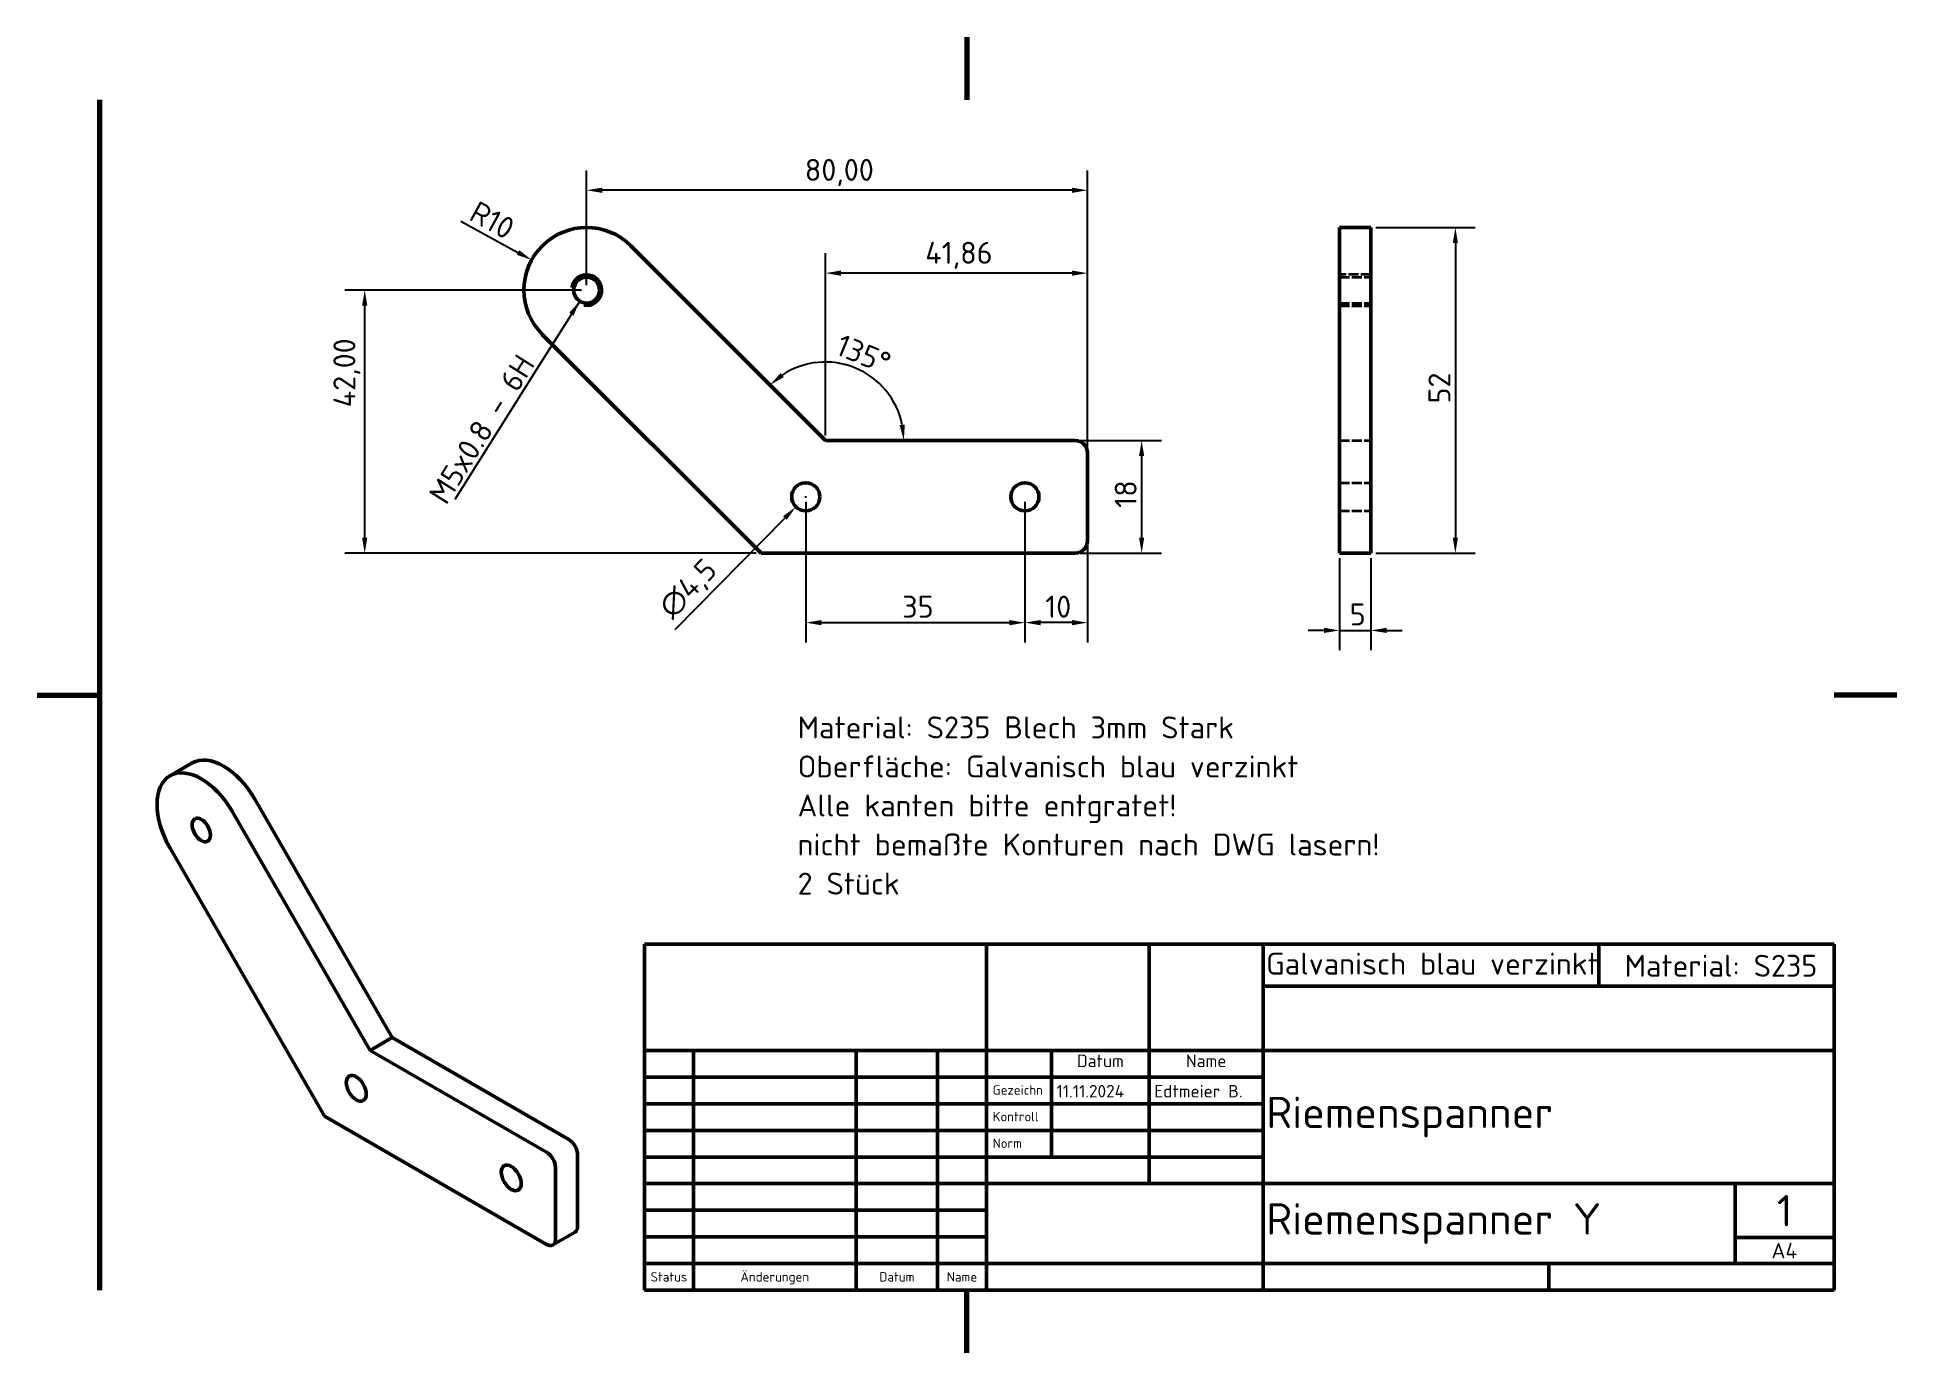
# Model space of a CAD drawing. Header units: millimetres. Extents: x 0 to 297, y 0 to 210.
import ezdxf
from ezdxf.enums import TextEntityAlignment as Align

# ---------------------------------------------------------------- set-up
doc = ezdxf.new("R2010")
doc.units = ezdxf.units.MM
doc.linetypes.add('DASHED', pattern=[0.2067, 0.1654, -0.0413])
for name, color, linetype, lineweight in [('Bemaßung (ISO)', 7, 'Continuous', 25), ('Rahmen (ISO)', 7, 'Continuous', 70), ('Sichtbar (ISO)', 7, 'Continuous', 50), ('Sichtbar schmal (ISO)', 7, 'Continuous', 35), ('Symbol (ISO)', 7, 'Continuous', 25), ('Titel (ISO)', 7, 'Continuous', 50), ('Verdeckt (ISO)', 7, 'DASHED', 35)]:
    doc.layers.add(name, color=color, linetype=linetype, lineweight=lineweight)
doc.styles.add('Notiztext (DIN)', font='isocpeur.ttf')
doc.styles.add('Textstil11', font='isocpeur.ttf')
doc.styles.add('Textstil13', font='isocpeur.ttf')
doc.styles.add('Textstil14', font='isocpeur.ttf')
doc.styles.add('Textstil19', font='isocpeur.ttf')
doc.dimstyles.new('Standard (DIN)', dxfattribs={"dimtxt": 3.5, "dimasz": 2.5, "dimexe": 3.175, "dimexo": 0.8, "dimgap": 0.8, "dimtad": 1, "dimrnd": 1e-08, "dimzin": 0, "dimtxsty": 'Notiztext (DIN)', "dimcen": 0.09, "dimdle": 10, "dimclrd": 256, "dimclre": 256, "dimclrt": 256, "dimadec": 0, "dimazin": 0, "dimtfac": 1, "dimtmove": 0, "dimatfit": 3, "dimfxl": 0, "dimtolj": 1, "dimtzin": 0, "dimlwd": -1, "dimlwe": -1, "dimarcsym": 0})
doc.dimstyles.new('Standard (DIN)$7', dxfattribs={"dimtxt": 3.5, "dimasz": 2.5, "dimexe": 3.175, "dimexo": 0.8, "dimgap": 0.8, "dimtad": 1, "dimrnd": 1e-08, "dimzin": 0, "dimtxsty": 'Notiztext (DIN)', "dimcen": 0.09, "dimdle": 10, "dimclrd": 256, "dimclre": 256, "dimclrt": 256, "dimadec": 0, "dimazin": 0, "dimtfac": 1, "dimtmove": 0, "dimatfit": 3, "dimfxl": 0, "dimtolj": 1, "dimtzin": 0, "dimlwd": -1, "dimlwe": -1, "dimarcsym": 0})

# ---------------------------------------------------------------- blocks, each defined once
blk = doc.blocks.new('Ränder Vorgaberahmen')
at = {"layer": 'Rahmen (ISO)', "flags": 128}
for points in [[(148.5, 210), (148.5, 200)], [(10, 10), (10, 200)], [(0, 105), (10, 105)], [(297, 105), (287, 105)], [(148.5, 0), (148.5, 10)]]:
    blk.add_lwpolyline(points, dxfattribs=at)
blk = doc.blocks.new('Schriftfelder DIN')
at = {"layer": 'Titel (ISO)'}
for p, q in [((288.4, 155.08), (98.4, 155.08)), ((98.4, 155.08), (98.4, 99.83)), ((153, 99.83), (153, 155.08)), ((179, 138.08), (179, 155.08)), ((197.2, 99.83), (197.2, 155.08)), ((250.8, 148.33), (250.8, 155.08)), ((288.4, 99.83), (288.4, 155.08)), ((197.2, 148.33), (288.4, 148.33)), ((98.4, 138.08), (288.4, 138.08)), ((106.2, 99.83), (106.2, 138.08)), ((132.2, 99.83), (132.2, 138.08)), ((145.2, 99.83), (145.2, 138.08)), ((163.4, 121.08), (163.4, 138.08)), ((179, 116.83), (179, 138.08)), ((98.4, 133.83), (153, 133.83)), ((153, 133.83), (197.2, 133.83)), ((98.4, 129.58), (153, 129.58)), ((153, 129.58), (197.2, 129.58)), ((98.4, 125.33), (153, 125.33)), ((153, 125.33), (197.2, 125.33)), ((98.4, 121.08), (153, 121.08)), ((153, 121.08), (197.2, 121.08)), ((98.4, 116.83), (153, 116.83)), ((153, 116.83), (288.4, 116.83)), ((272.6, 104.08), (272.6, 116.83)), ((98.4, 112.58), (153, 112.58)), ((153, 108.33), (98.4, 108.33)), ((272.6, 108.22), (288.4, 108.22)), ((98.4, 104.08), (153, 104.08)), ((153, 104.08), (197.2, 104.08)), ((197.2, 104.08), (288.4, 104.08)), ((242.8, 99.83), (242.8, 104.08)), ((98.4, 99.83), (288.4, 99.83))]:
    blk.add_line(p, q, dxfattribs=at)
at = {"layer": 'Titel (ISO)', "style": 'Textstil14'}
for s, p in [('Datum', (171.2, 134.83)), ('Name', (188.1, 134.83))]:
    blk.add_text(s, height=2, dxfattribs=at).set_placement(p, align=Align.BOTTOM_CENTER)
at = {"layer": 'Titel (ISO)', "style": 'Textstil13'}
for s, p in [('Gezeichn', (154, 130.58)), ('Kontroll', (154, 126.33)), ('Norm', (154, 122.08))]:
    blk.add_text(s, height=1.5, dxfattribs=at).set_placement(p, align=Align.BOTTOM_LEFT)
for s, p in [('Status', (102.3, 101.95)), ('Änderungen', (119.2, 101.95)), ('Datum', (138.7, 101.95)), ('Name', (149.1, 101.95))]:
    blk.add_text(s, height=1.5, dxfattribs=at).set_placement(p, align=Align.MIDDLE_CENTER)
at = {"layer": 'Titel (ISO)'}
for tag, p, height, style in [('ERSTELLUNGSDATUM_001', (164.2, 130.58), 2, 'Textstil14'), ('AUTOR_001', (179.8, 130.58), 2, 'Textstil14'), ('TITEL_001', (197.7, 125.7), 5, 'Textstil11'), ('BAUTEILNUMMER_001', (197.7, 108.7), 5, 'Textstil11'), ('Blattnummer_001', (279.25, 110.02), 5, 'Textstil11'), ('Blattgröße_001', (278.38, 104.9), 2.49, 'Textstil19')]:
    blk.add_attdef(tag, p, '', height=height, dxfattribs=dict(at, style=style))
at = {"layer": 'Titel (ISO)', "style": 'Textstil14'}
for tag, p in [('KONTROLLDATUM', (164.4, 126.33)), ('KONTROLLIERT_VON', (180, 126.33)), ('GENEHM.DAT._KONSTR.', (164.4, 122.08)), ('KONSTR._GEN._VON', (180, 122.08))]:
    blk.add_attdef(tag, text='', height=2, dxfattribs=at).set_placement(p, align=Align.BOTTOM_LEFT)
blk = doc.blocks.new('*D5')
at = {"layer": 'Bemaßung (ISO)'}
for p, q in [((213.8, 179.63), (229.67, 179.63)), ((226.5, 177.13), (226.5, 130.13)), ((213.8, 127.63), (229.67, 127.63))]:
    blk.add_line(p, q, dxfattribs=at)
for points in [[(226.08, 177.13), (226.91, 177.13), (226.5, 179.63)], [(226.08, 130.13), (226.91, 130.13), (226.5, 127.63)]]:
    blk.add_solid(points, dxfattribs=at)
at = {"layer": 'Defpoints', "color": 0}
for p in [(213, 179.63), (213, 127.63), (226.5, 127.63)]:
    blk.add_point(p, dxfattribs=at)
at = {"layer": 'Bemaßung (ISO)', "insert": (222.2, 151.53), "char_height": 3.5, "attachment_point": 1, "rotation": 90, "style": 'Notiztext (DIN)'}
blk.add_mtext('\\A1;52', dxfattribs=at)
blk = doc.blocks.new('*D6')
at = {"layer": 'Bemaßung (ISO)'}
for p, q in [((208, 126.83), (208, 112.14)), ((213, 126.83), (213, 112.14)), ((205.5, 115.31), (203, 115.31)), ((208, 115.31), (213, 115.31)), ((215.5, 115.31), (218, 115.31))]:
    blk.add_line(p, q, dxfattribs=at)
for points in [[(205.5, 115.73), (205.5, 114.9), (208, 115.31)], [(215.5, 115.73), (215.5, 114.9), (213, 115.31)]]:
    blk.add_solid(points, dxfattribs=at)
at = {"layer": 'Defpoints', "color": 0}
for p in [(208, 127.63), (213, 127.63), (213, 115.31)]:
    blk.add_point(p, dxfattribs=at)
at = {"layer": 'Bemaßung (ISO)', "insert": (209.62, 119.61), "char_height": 3.5, "attachment_point": 1, "style": 'Notiztext (DIN)'}
blk.add_mtext('\\A1;5', dxfattribs=at)
blk = doc.blocks.new('*D7')
at = {"layer": 'Bemaßung (ISO)'}
for p, q in [((157.75, 135.83), (157.75, 113.37)), ((167.75, 128.83), (167.75, 113.37)), ((165.25, 116.55), (160.25, 116.55))]:
    blk.add_line(p, q, dxfattribs=at)
for points in [[(160.25, 116.97), (160.25, 116.13), (157.75, 116.55)], [(165.25, 116.97), (165.25, 116.13), (167.75, 116.55)]]:
    blk.add_solid(points, dxfattribs=at)
at = {"layer": 'Defpoints', "color": 0}
for p in [(157.75, 136.63), (167.75, 129.63), (157.75, 116.55)]:
    blk.add_point(p, dxfattribs=at)
at = {"layer": 'Bemaßung (ISO)', "insert": (161, 120.85), "char_height": 3.5, "attachment_point": 1, "style": 'Notiztext (DIN)'}
blk.add_mtext('\\A1;10', dxfattribs=at)
blk = doc.blocks.new('*D8')
at = {"layer": 'Bemaßung (ISO)'}
for p, q in [((122.75, 135.83), (122.75, 113.37)), ((157.75, 135.83), (157.75, 113.37)), ((125.25, 116.55), (155.25, 116.55))]:
    blk.add_line(p, q, dxfattribs=at)
for points in [[(125.25, 116.97), (125.25, 116.13), (122.75, 116.55)], [(155.25, 116.97), (155.25, 116.13), (157.75, 116.55)]]:
    blk.add_solid(points, dxfattribs=at)
at = {"layer": 'Defpoints', "color": 0}
for p in [(122.75, 136.63), (157.75, 136.63), (157.75, 116.55)]:
    blk.add_point(p, dxfattribs=at)
at = {"layer": 'Bemaßung (ISO)', "insert": (138.15, 120.85), "char_height": 3.5, "attachment_point": 1, "style": 'Notiztext (DIN)'}
blk.add_mtext('\\A1;35', dxfattribs=at)
blk = doc.blocks.new('*D9')
at = {"layer": 'Bemaßung (ISO)'}
for p, q in [((166.55, 145.63), (179.57, 145.63)), ((176.39, 143.13), (176.39, 130.13)), ((166.55, 127.63), (179.57, 127.63))]:
    blk.add_line(p, q, dxfattribs=at)
for points in [[(175.98, 143.13), (176.81, 143.13), (176.39, 145.63)], [(175.98, 130.13), (176.81, 130.13), (176.39, 127.63)]]:
    blk.add_solid(points, dxfattribs=at)
at = {"layer": 'Defpoints', "color": 0}
for p in [(165.75, 145.63), (165.75, 127.63), (176.39, 127.63)]:
    blk.add_point(p, dxfattribs=at)
at = {"layer": 'Bemaßung (ISO)', "insert": (172.09, 134.88), "char_height": 3.5, "attachment_point": 1, "rotation": 90, "style": 'Notiztext (DIN)'}
blk.add_mtext('\\A1;18', dxfattribs=at)
blk = doc.blocks.new('*D10')
at = {"layer": 'Bemaßung (ISO)'}
for p, q in [((122.66, 136.63), (122.84, 136.63)), ((122.75, 136.54), (122.75, 136.72)), ((101.87, 115.44), (119.41, 133.25))]:
    blk.add_line(p, q, dxfattribs=at)
blk.add_solid([(119.12, 133.54), (119.71, 132.96), (121.17, 135.03)], dxfattribs=at)
at = {"layer": 'Defpoints', "color": 0}
for p in [(124.33, 138.23), (121.17, 135.03)]:
    blk.add_point(p, dxfattribs=at)
at = {"layer": 'Bemaßung (ISO)', "insert": (98.87, 119.52), "char_height": 3.5, "attachment_point": 1, "rotation": 45.4327, "style": 'Notiztext (DIN)'}
blk.add_mtext('\\A1;∅4,5', dxfattribs=at)
blk = doc.blocks.new('*D11')
at = {"layer": 'Bemaßung (ISO)'}
for p, q in [((86.95, 169.63), (49.13, 169.63)), ((52.31, 130.13), (52.31, 167.13)), ((114.81, 127.63), (49.13, 127.63))]:
    blk.add_line(p, q, dxfattribs=at)
for points in [[(51.89, 167.13), (52.73, 167.13), (52.31, 169.63)], [(51.89, 130.13), (52.73, 130.13), (52.31, 127.63)]]:
    blk.add_solid(points, dxfattribs=at)
at = {"layer": 'Defpoints', "color": 0}
for p in [(52.31, 169.63), (87.75, 169.63), (115.61, 127.63)]:
    blk.add_point(p, dxfattribs=at)
at = {"layer": 'Bemaßung (ISO)', "insert": (47.31, 150.92), "char_height": 3.5, "attachment_point": 1, "rotation": 90, "style": 'Notiztext (DIN)'}
blk.add_mtext('\\A1;42,00', dxfattribs=at)
blk = doc.blocks.new('*D12')
at = {"layer": 'Bemaßung (ISO)'}
for p, q in [((87.75, 170.43), (87.75, 188.74)), ((167.75, 144.43), (167.75, 188.74)), ((165.25, 185.57), (90.25, 185.57))]:
    blk.add_line(p, q, dxfattribs=at)
for points in [[(90.25, 185.99), (90.25, 185.15), (87.75, 185.57)], [(165.25, 185.99), (165.25, 185.15), (167.75, 185.57)]]:
    blk.add_solid(points, dxfattribs=at)
at = {"layer": 'Defpoints', "color": 0}
for p in [(87.75, 185.57), (87.75, 169.63), (167.75, 143.63)]:
    blk.add_point(p, dxfattribs=at)
at = {"layer": 'Bemaßung (ISO)', "insert": (122.59, 190.57), "char_height": 3.5, "attachment_point": 1, "style": 'Notiztext (DIN)'}
blk.add_mtext('\\A1;80,00', dxfattribs=at)
blk = doc.blocks.new('*D13')
at = {"layer": 'Bemaßung (ISO)'}
blk.add_line((67.66, 180.64), (76.79, 175.64), dxfattribs=at)
blk.add_solid([(76.99, 176), (76.59, 175.27), (78.98, 174.44)], dxfattribs=at)
at = {"layer": 'Defpoints', "color": 0}
for p in [(78.98, 174.44), (87.75, 169.63)]:
    blk.add_point(p, dxfattribs=at)
at = {"layer": 'Bemaßung (ISO)', "insert": (70.43, 184.02), "char_height": 3.5, "attachment_point": 1, "rotation": 331.2795, "style": 'Notiztext (DIN)'}
blk.add_mtext('\\A1;R10', dxfattribs=at)
blk = doc.blocks.new('*D14')
at = {"layer": 'Bemaßung (ISO)'}
blk.add_arc((125.89, 145.63), 12.52, 11.462, 123.538, dxfattribs=at)
for points in [[(119.24, 155.74), (118.71, 156.39), (117.04, 154.48)], [(138.57, 148.16), (137.74, 148.08), (138.41, 145.63)]]:
    blk.add_solid(points, dxfattribs=at)
at = {"layer": 'Defpoints', "color": 0}
for p in [(134.74, 154.48), (125.32, 146.2), (125.89, 145.63), (165.75, 145.63)]:
    blk.add_point(p, dxfattribs=at)
at = {"layer": 'Bemaßung (ISO)', "insert": (128.61, 162.71), "char_height": 3.5, "attachment_point": 1, "rotation": 337.5, "style": 'Notiztext (DIN)'}
blk.add_mtext('\\A1;135°', dxfattribs=at)
blk = doc.blocks.new('*D15')
at = {"layer": 'Bemaßung (ISO)'}
for p, q in [((125.89, 146.43), (125.89, 175.51)), ((167.75, 144.43), (167.75, 175.51)), ((165.25, 172.34), (128.39, 172.34))]:
    blk.add_line(p, q, dxfattribs=at)
for points in [[(128.39, 172.76), (128.39, 171.92), (125.89, 172.34)], [(165.25, 172.76), (165.25, 171.92), (167.75, 172.34)]]:
    blk.add_solid(points, dxfattribs=at)
at = {"layer": 'Defpoints', "color": 0}
for p in [(125.89, 172.34), (125.89, 145.63), (167.75, 143.63)]:
    blk.add_point(p, dxfattribs=at)
at = {"layer": 'Bemaßung (ISO)', "insert": (141.83, 177.34), "char_height": 3.5, "attachment_point": 1, "style": 'Notiztext (DIN)'}
blk.add_mtext('\\A1;41,86', dxfattribs=at)

msp = doc.modelspace()

# ---------------------------------------------------------------- linework, layer by layer
at = {"layer": 'Sichtbar (ISO)'}
for p, q in [((207.996, 162.56), (207.996, 179.632)), ((207.996, 179.632), (212.996, 179.632)), ((212.996, 162.56), (212.996, 179.632)), ((125.89, 145.632), (94.819, 176.703)), ((80.676, 162.56), (115.605, 127.632)), ((207.996, 162.56), (207.996, 127.632)), ((212.996, 162.56), (212.996, 127.632)), ((165.748, 145.632), (125.89, 145.632)), ((167.748, 129.632), (167.748, 143.632)), ((115.605, 127.632), (165.748, 127.632)), ((207.996, 127.632), (212.996, 127.632)), ((24.748, 94.148), (21.212, 92.107)), ((53.183, 48.279), (31.212, 86.333)), ((56.718, 50.32), (34.748, 88.374)), ((21.212, 80.56), (45.911, 37.781)), ((56.718, 50.32), (53.183, 48.279)), ((81.367, 32.007), (53.183, 48.279)), ((84.902, 34.048), (56.718, 50.32)), ((45.911, 37.781), (81.367, 17.31)), ((86.316, 20.168), (86.316, 31.599)), ((82.781, 18.127), (82.781, 29.558)), ((85.902, 19.252), (82.367, 17.211))]:
    msp.add_line(p, q, dxfattribs=at)
for centre, radius in [((87.748, 169.632), 2.067), ((122.748, 136.632), 2.25), ((157.748, 136.632), 2.25)]:
    msp.add_circle(centre, radius, dxfattribs=at)
for centre, radius, start, end in [((87.748, 169.632), 10, 45, 225), ((165.748, 143.632), 2, 0, 90), ((165.748, 129.632), 2, 270, 0)]:
    msp.add_arc(centre, radius, start, end, dxfattribs=at)
for centre, major_axis, start_param, end_param in [((26.212, 83.446), (-5, 8.66), 4.712389, 7.8539816), ((29.748, 85.488), (-5, 8.66), 4.712389, 6.2831853), ((84.902, 32.415), (-1, 1.732), 3.9269908, 5.4977871), ((81.367, 30.374), (1, -1.732), 0.7853982, 2.3561945), ((81.367, 18.943), (1, -1.732), 5.4977871, 7.0685835), ((84.902, 20.984), (1, -1.732), 0, 0.7853982)]:
    msp.add_ellipse(centre, major_axis=major_axis, ratio=0.5773503, start_param=start_param, end_param=end_param, dxfattribs=at)
for centre, major_axis in [((26.212, 83.446), (-1.033, 1.79)), ((50.961, 42.213), (-1.125, 1.949)), ((75.71, 27.925), (-1.125, 1.949))]:
    msp.add_ellipse(centre, major_axis=major_axis, ratio=0.5773503, dxfattribs=at)
at = {"layer": 'Sichtbar schmal (ISO)'}
msp.add_arc((87.748, 169.632), 2.5, 260, 170, dxfattribs=at)
at = {"layer": 'Verdeckt (ISO)', "ltscale": 9.523383}
for p, q in [((212.996, 172.132), (207.996, 172.132)), ((207.996, 171.699), (212.996, 171.699)), ((207.996, 167.565), (212.996, 167.565)), ((207.996, 167.132), (212.996, 167.132)), ((207.996, 145.632), (212.996, 145.632)), ((207.996, 138.882), (212.996, 138.882)), ((207.996, 134.382), (212.996, 134.382))]:
    msp.add_line(p, q, dxfattribs=at)

# ---------------------------------------------------------------- block references
msp.add_blockref('Ränder Vorgaberahmen', (0, 0))
msp.add_blockref('Schriftfelder DIN', (-1.401, -89.828)).add_auto_attribs({'Blattnummer_001': '1', 'Blattgröße_001': 'A4', 'TITEL_001': 'Riemenspanner', 'BAUTEILNUMMER_001': 'Riemenspanner Y', 'ERSTELLUNGSDATUM_001': '11.11.2024', 'AUTOR_001': 'Edtmeier B.'})

# ---------------------------------------------------------------- texts
at = {"layer": 'Symbol (ISO)', "insert": (79.629, 157.847), "char_height": 3.5, "width": 26.14523, "attachment_point": 9, "rotation": 57.77114, "line_spacing_factor": 0.6125, "style": 'Notiztext (DIN)'}
msp.add_mtext('M5x0.8 - 6H', dxfattribs=at)
at = {"layer": 'Symbol (ISO)', "insert": (121.449, 101.575), "char_height": 3.5, "width": 90.96104, "attachment_point": 1, "line_spacing_factor": 1.068348, "style": 'Notiztext (DIN)'}
msp.add_mtext('\\fISOCPEUR|b0|i0;\\H3.5000;Material: S235 Blech 3mm Stark\\P\\fISOCPEUR|b0|i0;\\H3.5000;Oberfläche: Galvanisch blau verzinkt \\P\\fISOCPEUR|b0|i0;\\H3.5000;Alle kanten bitte entgratet!\\P\\fISOCPEUR|b0|i0;\\H3.5000;nicht bemaßte Konturen nach DWG lasern!\\P\\fISOCPEUR|b0|i0;\\H3.5000;2 Stück\\fISOCPEUR|b0|i0;\\H3.5000;\\P', dxfattribs=at)
at = {"layer": 'Symbol (ISO)', "char_height": 3.5, "attachment_point": 1, "style": 'Notiztext (DIN)'}
for s, insert, width in [('\\fISOCPEUR|b0|i0;Galvanisch blau verzinkt', (196.276, 63.859), 52.47078), ('\\fISOCPEUR|b0|i0;Material: S235', (253.516, 63.53), 30.43506)]:
    msp.add_mtext(s, dxfattribs=dict(at, insert=insert, width=width))

# ---------------------------------------------------------------- dimensions: what is measured, and where the dimension line sits
at = {"layer": 'Bemaßung (ISO)'}
for base, p2, picture, middle in [((87.748, 185.569), (87.748, 169.632), '*D12', (127.748, 185.569)), ((125.89, 172.34), (125.89, 145.632), '*D15', (146.819, 172.34))]:
    dim = msp.add_linear_dim(base=base, p1=(167.748, 143.632), p2=p2, dimstyle='Standard (DIN)', override={"dimgap": 0.8, "dimdec": 2, "dimtol": 0, "dimlim": 0, "dimtp": 0, "dimtm": 0, "dimtdec": 2, "dimtofl": 0, "dimatfit": 1}, dxfattribs=at)
    dim.commit()
    dim.dimension.update_dxf_attribs({"geometry": picture, "text_midpoint": middle, "dimtype": 160})
dim = msp.add_radius_dim(center=(87.748, 169.632), mpoint=(78.978, 174.437), dimstyle='Standard (DIN)', override={"dimgap": 0.8, "dimdec": 0, "dimlfac": 1, "dimcen": 0, "dimtol": 0, "dimlim": 0, "dimtp": 0, "dimtm": 0, "dimtdec": 2, "dimtofl": 0}, dxfattribs=at)
dim.commit()
dim.dimension.update_dxf_attribs({"geometry": '*D13', "text_midpoint": (72.354, 180.974)})
for base, p1, p2, angle, override, picture, middle in [((226.496, 127.632), (212.996, 179.632), (212.996, 127.632), 90, {"dimgap": 0.8, "dimdec": 0, "dimtol": 0, "dimlim": 0, "dimtp": 0, "dimtm": 0, "dimtdec": 2, "dimtofl": 0, "dimatfit": 1}, '*D5', (226.496, 153.632)), ((52.309, 169.632), (115.605, 127.632), (87.748, 169.632), 270, {"dimgap": 0.8, "dimdec": 2, "dimtol": 0, "dimlim": 0, "dimtp": 0, "dimtm": 0, "dimtdec": 2, "dimtofl": 0, "dimatfit": 1}, '*D11', (52.309, 156.26)), ((176.393, 127.632), (165.748, 145.632), (165.748, 127.632), 90, {"dimgap": 0.8, "dimdec": 0, "dimtol": 0, "dimlim": 0, "dimtp": 0, "dimtm": 0, "dimtdec": 2, "dimtofl": 0, "dimatfit": 1}, '*D9', (176.393, 136.632)), ((157.748, 116.549), (122.748, 136.632), (157.748, 136.632), 180, {"dimgap": 0.8, "dimdec": 0, "dimtol": 0, "dimlim": 0, "dimtp": 0, "dimtm": 0, "dimtdec": 2, "dimtofl": 0, "dimatfit": 1}, '*D8', (140.248, 116.549)), ((157.748, 116.549), (167.748, 129.632), (157.748, 136.632), 180, {"dimgap": 0.8, "dimdec": 0, "dimtol": 0, "dimlim": 0, "dimtp": 0, "dimtm": 0, "dimtdec": 2, "dimtofl": 0, "dimatfit": 1}, '*D7', (162.748, 116.549)), ((212.996, 115.315), (207.996, 127.632), (212.996, 127.632), 180, {"dimgap": 0.8, "dimdec": 0, "dimtol": 0, "dimlim": 0, "dimtp": 0, "dimtm": 0, "dimtdec": 2, "dimtofl": 1, "dimatfit": 1}, '*D6', (210.496, 115.315))]:
    dim = msp.add_linear_dim(base=base, p1=p1, p2=p2, angle=angle, dimstyle='Standard (DIN)', override=override, dxfattribs=at)
    dim.commit()
    dim.dimension.update_dxf_attribs({"geometry": picture, "text_midpoint": middle, "dimtype": 160})
dim = msp.add_angular_dim_3p(base=(134.741, 154.483), center=(125.89, 145.632), p1=(165.748, 145.632), p2=(125.324, 146.197), dimstyle='Standard (DIN)', override={"dimgap": 0.8, "dimse1": 1, "dimse2": 1, "dimadec": 0, "dimtol": 0, "dimlim": 0, "dimtp": 0, "dimtm": 0, "dimtdec": 2}, dxfattribs=at)
dim.commit()
dim.dimension.update_dxf_attribs({"geometry": '*D14', "text_midpoint": (130.68, 157.196), "dimtype": 165})
dim = msp.add_diameter_dim_2p(p1=(124.326, 138.234), p2=(121.169, 135.029), dimstyle='Standard (DIN)', override={"dimgap": 0.8, "dimdec": 1, "dimlfac": 1, "dimtol": 0, "dimlim": 0, "dimtp": 0, "dimtm": 0, "dimtdec": 2, "dimtofl": 0}, dxfattribs=at)
dim.commit()
dim.dimension.update_dxf_attribs({"geometry": '*D10', "text_midpoint": (105.564, 119.186), "dimtype": 163})

# ---------------------------------------------------------------- leaders
at = {"layer": 'Symbol (ISO)', "annotation_type": 0, "has_hookline": 1, "hookline_direction": 1, "text_width": 25.2, "horizontal_direction": (0.533302, 0.845925, 0)}
msp.add_leader([(86.645, 167.883), (80.122, 157.536)], dimstyle='Standard (DIN)$7', override={"dimgap": 0, "dimtad": 1}, dxfattribs=at)

doc.saveas('drawing.dxf')
